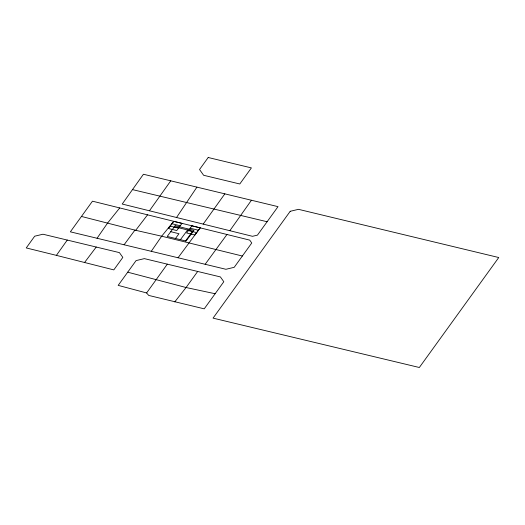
<?xml version="1.0" encoding="UTF-8"?>
<svg xmlns="http://www.w3.org/2000/svg" width="525" height="525" viewBox="0 0 525 525"><rect width="100%" height="100%" fill="white"/><g stroke="black" fill="none" stroke-linecap="round" stroke-linejoin="round"><path stroke-width="0.79" d="M196.921 187.13L143.43 174.248L122.213 204.041L252.473 236.309L257.434 235.141L278.02 206.647L196.921 187.13L176.538 217.494M151.259 251.317L161.661 236.204L173.775 221.314M97.059 238.265L107.54 223.118L119.713 207.933L249.736 240.128L251.751 243.009L234.209 267.31L225.914 269.286L70.35 231.833L92.472 201.18L119.713 207.933M251.436 200.248L229.845 230.698M56.398 255.367L113.807 269.896L122.824 257.408L119.411 252.617L42.978 234.222L34.683 236.198L26.25 247.938L56.398 255.367L67.259 240.063M170.756 180.823L149.448 210.787M203.201 224.096L224.838 193.843M146.606 292.95L148.713 295.424L204.225 308.844L223.808 281.722L220.395 276.924L144.362 258.628L136.08 260.597L118.178 285.37L146.606 292.95L167.317 264.147M197.682 271.458L186.073 287.516L174.759 301.895M226.957 234.491L205.15 264.285M124.09 244.775L134.925 230.114M175.475 238.475L178.986 233.71L170.737 231.683M180.429 239.689L187.589 229.976M185.522 240.942L192.701 231.243L174.398 226.708M200.202 227.863L178.047 257.762M84.571 262.493L96.226 247.032M81.421 216.444L135.699 230.311L147.558 214.823M215.132 293.731L186.073 287.516L127.706 272.18M135.699 230.311L161.661 236.204L242.366 256.029M132.497 189.61L267.12 221.74M171.997 223.742L180.252 225.77M190.155 228.204L198.404 230.232M170.244 226.124L178.493 228.152M188.396 230.587L196.652 232.614M208.208 157.5L199.533 169.523L203.628 175.271L239.787 183.98L251.396 167.902L208.208 157.5M290.207 211.299L213.052 318.13L419.337 367.5L498.75 257.532L298.489 209.331L290.207 211.299M173.755 221.36L168.486 228.506L176.741 230.534L182.011 223.387L173.755 221.36M175.133 225.724L167.226 236.447L186.06 241.073L193.968 230.35L175.133 225.724M191.914 225.822L186.644 232.969L194.893 234.997L200.163 227.85L191.914 225.822"/></g></svg>
